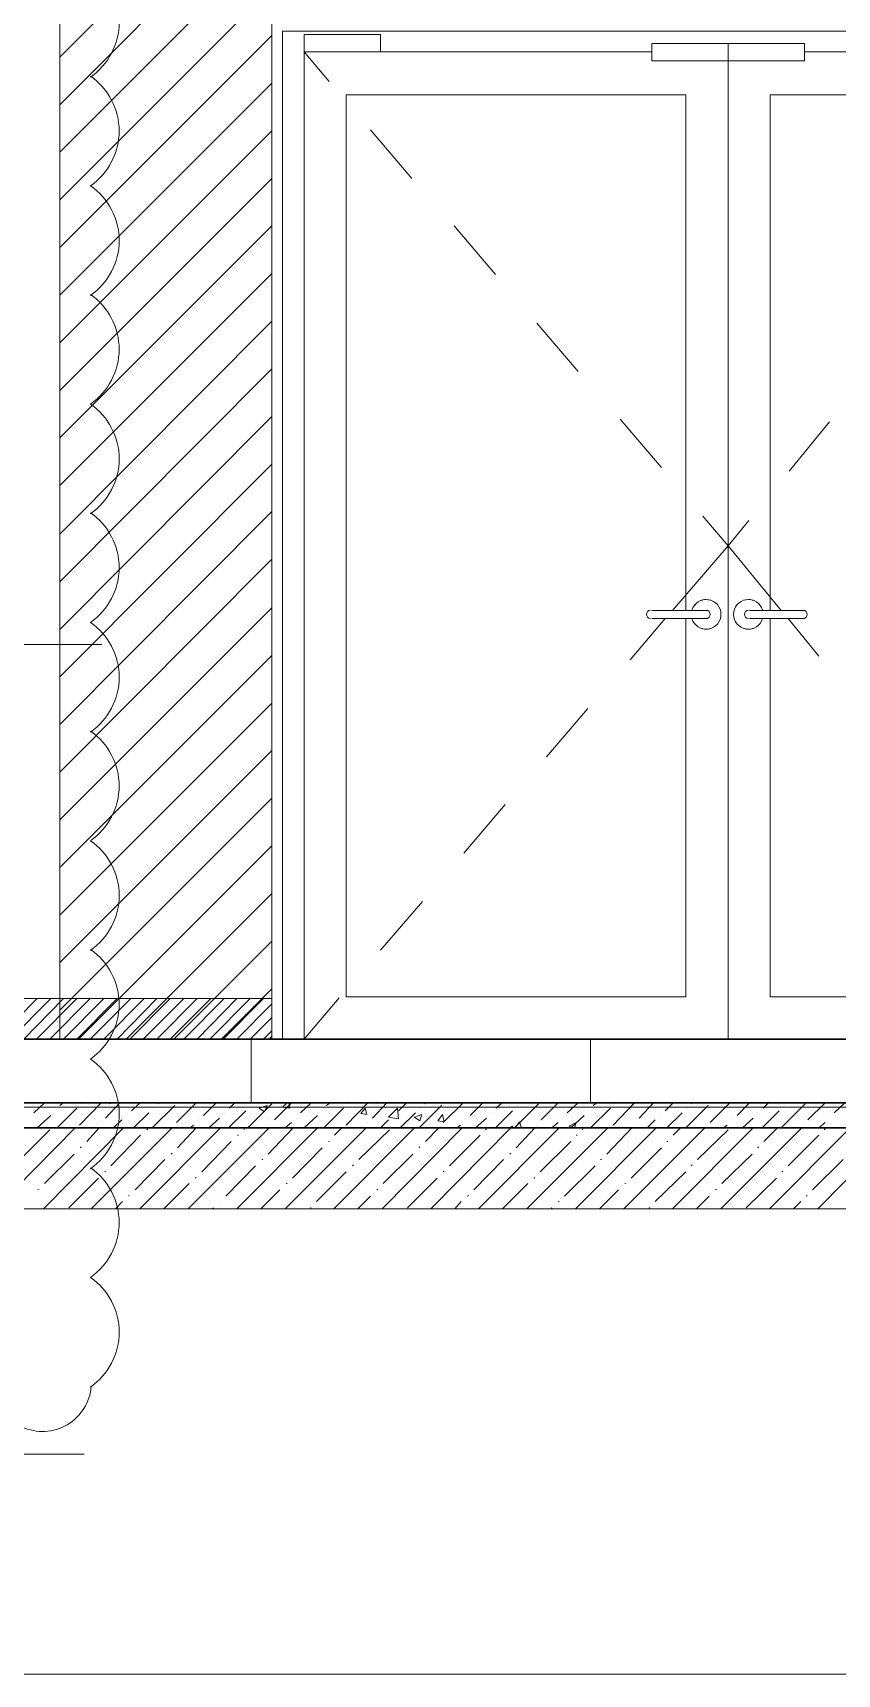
# Model space of a CAD drawing. Header units: millimetres. Extents: x -356862 to 418287, y 0 to 839748.
# Drawn here: x 382563 to 384501, y 758748 to 762703 of the extents above; entities that cross this region are included whole.
import ezdxf

# ---------------------------------------------------------------- set-up
doc = ezdxf.new("R2010")
doc.units = ezdxf.units.MM
doc.layers.add('PDF _Геометрия', color=7, linetype='Continuous', true_color=0xbababa)

msp = doc.modelspace()

# ---------------------------------------------------------------- linework, layer by layer
at = {"layer": 'PDF _Геометрия', "color": 7, "lineweight": 9}
for points in [[(382270.4309, 763489.1563), (382270.4309, 763655.8573), (386002.802, 763655.8573), (386002.802, 760278.5377), (382270.4309, 760278.5377), (382270.4309, 760443.0738)], [(382627.6474, 763655.8573), (382627.6474, 760278.5377)], [(383138.5752, 760278.5377), (383138.5752, 762733.5893), (385286.2041, 762733.5893), (385286.2041, 760278.5377)], [(383164.5546, 760278.5377), (383164.5546, 762707.6099), (385262.3897, 762707.6099), (385262.3897, 760278.5377)], [(383300.9464, 760378.1254), (383216.5134, 760278.5377), (383216.5134, 762657.8161), (383277.1319, 762586.3728)], [(383400.534, 762657.8161), (384054.3484, 762657.8161)], [(384422.3897, 762657.8161), (385026.4103, 762657.8161)], [(384136.6165, 761291.7336), (384136.6165, 760380.2903), (383318.266, 760380.2903), (383318.266, 762553.8986), (384136.6165, 762553.8986), (384136.6165, 761311.2181)], [(384340.1216, 761311.2181), (384340.1216, 762553.8986), (385108.6783, 762553.8986), (385108.6783, 760380.2903), (384340.1216, 760380.2903), (384340.1216, 761291.7336)], [(383376.7196, 762469.4656), (383476.3072, 762352.5584)], [(383578.0598, 762237.8161), (383677.6474, 762120.9089)], [(383777.235, 762004.0017), (383876.8227, 761887.0944)], [(383978.5752, 761772.3522), (384078.1629, 761655.445)], [(384483.0082, 761765.8573), (384385.5855, 761646.7852)], [(384288.1629, 761527.713), (384238.369, 761467.0944), (384104.1422, 761311.2181)], [(384177.7505, 761538.5377), (384238.369, 761467.0944), (384366.101, 761311.2181)], [(384086.8227, 761291.7336), (384002.3897, 761192.146)], [(384188.5752, 761311.2181), (384186.4103, 761311.2181), (384184.2453, 761311.2181), (384182.0804, 761311.2181), (384179.9154, 761311.2181), (384177.7505, 761311.2181), (384175.5855, 761311.2181), (384173.4206, 761311.2181), (384069.5031, 761311.2181), (384067.3381, 761311.2181), (384065.1732, 761311.2181), (384063.0082, 761311.2181), (384060.8433, 761311.2181), (384058.6783, 761311.2181), (384056.5134, 761311.2181), (384054.3484, 761311.2181), (384188.5752, 761311.2181), (384153.9361, 761311.2181)], [(384153.9361, 761291.7336), (384188.5752, 761291.7336), (384054.3484, 761291.7336), (384056.5134, 761291.7336), (384058.6783, 761291.7336), (384060.8433, 761291.7336), (384063.0082, 761291.7336), (384065.1732, 761291.7336), (384067.3381, 761291.7336), (384069.5031, 761291.7336), (384173.4206, 761291.7336), (384175.5855, 761291.7336), (384177.7505, 761291.7336), (384179.9154, 761291.7336), (384182.0804, 761291.7336), (384184.2453, 761291.7336), (384186.4103, 761291.7336), (384188.5752, 761291.7336)], [(384290.3278, 761311.2181), (384292.4928, 761311.2181), (384294.6577, 761311.2181), (384296.8227, 761311.2181), (384298.9876, 761311.2181), (384301.1526, 761311.2181), (384303.3175, 761311.2181), (384305.4824, 761311.2181), (384407.235, 761311.2181), (384409.4, 761311.2181), (384411.5649, 761311.2181), (384413.7299, 761311.2181), (384415.8948, 761311.2181), (384418.0598, 761311.2181), (384420.2247, 761311.2181), (384422.3897, 761311.2181), (384290.3278, 761311.2181), (384324.967, 761311.2181)], [(384324.967, 761291.7336), (384290.3278, 761291.7336), (384422.3897, 761291.7336), (384420.2247, 761291.7336), (384418.0598, 761291.7336), (384415.8948, 761291.7336), (384413.7299, 761291.7336), (384411.5649, 761291.7336), (384409.4, 761291.7336), (384407.235, 761291.7336), (384305.4824, 761291.7336), (384303.3175, 761291.7336), (384301.1526, 761291.7336), (384298.9876, 761291.7336), (384296.8227, 761291.7336), (384294.6577, 761291.7336), (384292.4928, 761291.7336), (384290.3278, 761291.7336)], [(384383.4206, 761291.7336), (384457.0288, 761200.8058)], [(383900.6371, 761075.2388), (383801.0495, 760958.3315)], [(383701.4618, 760843.5893), (383601.8742, 760726.6821)], [(383502.2866, 760609.7748), (383400.534, 760492.8676)], [(372963.3175, 760278.5377), (381553.833, 760278.5377), (382270.4309, 760278.5377), (386002.802, 760278.5377), (386513.7299, 760278.5377), (386002.802, 760278.5377), (386513.7299, 760278.5377), (386002.802, 760278.5377), (386258.266, 760278.5377), (386002.802, 760278.5377), (386496.4103, 760278.5377), (386002.802, 760278.5377), (386496.4103, 760278.5377), (386002.802, 760278.5377), (382627.6474, 760278.5377), (382270.4309, 760278.5377), (381553.833, 760278.5377), (380943.3175, 760278.5377), (380735.4824, 760278.5377), (375520.1216, 760278.5377)]]:
    msp.add_lwpolyline(points, dxfattribs=at)
at = {"layer": 'PDF _Геометрия', "color": 171, "lineweight": 20, "true_color": 0x7f7fff}
for points in [[(382627.6474, 762644.8264), (383636.5134, 763655.8573)], [(382627.6474, 762530.0841), (383751.2556, 763655.8573)], [(382627.6474, 762415.3419), (383868.1629, 763655.8573)], [(382627.6474, 762300.5996), (383982.9051, 763655.8573)], [(382627.6474, 762185.8573), (383138.5752, 762696.7852)], [(382627.6474, 762071.1151), (383138.5752, 762582.0429)], [(382627.6474, 761956.3728), (383138.5752, 762467.3006)], [(382627.6474, 761841.6305), (383138.5752, 762352.5584)], [(382627.6474, 761726.8882), (383138.5752, 762237.8161)], [(382627.6474, 761612.146), (383138.5752, 762123.0738)], [(382627.6474, 761495.2388), (383138.5752, 762008.3315)], [(382627.6474, 761380.4965), (383138.5752, 761893.5893)], [(382627.6474, 761265.7542), (383138.5752, 761778.847)], [(382627.6474, 761151.012), (383138.5752, 761664.1047)], [(382627.6474, 761036.2697), (383138.5752, 761549.3625)], [(382627.6474, 760921.5274), (383138.5752, 761434.6202)], [(382627.6474, 760806.7852), (383138.5752, 761317.713)], [(382627.6474, 760692.0429), (383138.5752, 761202.9707)], [(382627.6474, 760577.3006), (383138.5752, 761088.2285)], [(382627.6474, 760462.5584), (383138.5752, 760973.4862)], [(382627.6474, 760347.8161), (383138.5752, 760858.7439)], [(382673.1113, 760278.5377), (383138.5752, 760744.0017)], [(382787.8536, 760278.5377), (383138.5752, 760629.2594)], [(382902.5959, 760278.5377), (383138.5752, 760514.5171)], [(383017.3381, 760278.5377), (383138.5752, 760399.7748)], [(383132.0804, 760278.5377), (383138.5752, 760285.0326)]]:
    msp.add_lwpolyline(points, dxfattribs=at)
at = {"layer": 'PDF _Геометрия', "color": 1, "lineweight": 20}
for points in [[(382702.0277, 762596.5686, 0.520539955), (382702.0277, 762860.8006, 0.520539955), (382702.0277, 763124.9353)], [(382702.0277, 762070.4641, 0.520539955), (382702.0277, 762334.6961, 0.520539955), (382702.0277, 762598.8308)], [(382702.0277, 761544.3607, 0.520539955), (382702.0277, 761808.5927, 0.520539955), (382702.0277, 762072.7274)], [(382702.0277, 761018.2573, 0.520539955), (382702.0277, 761282.4893, 0.520539955), (382702.0277, 761546.6229)], [(382702.0277, 760492.1528, 0.520539955), (382702.0277, 760756.3848, 0.520539955), (382702.0277, 761020.5195)], [(382702.0277, 759966.0483, 0.520539955), (382702.0277, 760230.2803, 0.520539955), (382702.0277, 760494.415)], [(382702.0277, 759439.9449, 0.520539955), (382702.0277, 759704.1769, 0.520539955), (382702.0277, 759968.3116)]]:
    msp.add_lwpolyline(points, format="xyb", dxfattribs=at)
at = {"layer": 'PDF _Геометрия', "color": 7, "lineweight": 9}
for points in [[(383400.534, 762698.9501), (383216.5134, 762698.9501), (383216.5134, 762657.8161), (383400.534, 762657.8161)], [(384054.3484, 762677.3006), (384054.3484, 762636.1666), (384238.369, 762636.1666), (384238.369, 762677.3006)], [(384238.369, 762636.1666), (384422.3897, 762636.1666), (384422.3897, 762677.3006), (384238.369, 762677.3006)], [(384238.369, 762636.1666), (384238.369, 760278.5377)], [(387005.1732, 760278.5377), (386513.7299, 760278.5377), (386002.802, 760278.5377), (381911.0495, 760278.5377), (381655.5855, 760278.5377), (382116.7196, 760278.5377), (381365.4824, 760278.5377), (382116.7196, 760278.5377), (386002.802, 760278.5377), (386513.7299, 760278.5377), (386442.2866, 760278.5377), (387005.1732, 760278.5377), (386513.7299, 760278.5377), (386002.802, 760278.5377), (386513.7299, 760278.5377), (386496.4103, 760278.5377), (386513.7299, 760278.5377), (386496.4103, 760278.5377), (386513.7299, 760278.5377)]]:
    msp.add_lwpolyline(points, close=True, dxfattribs=at)
for points in [[(384151.4254, 761291.7197, 0.864698786), (384221.3798, 761301.9252, 0.864698786), (384151.4254, 761312.1306)], [(384321.6468, 761312.1306, 0.864698786), (384251.6924, 761301.9252, 0.864698786), (384321.6468, 761291.7197)]]:
    msp.add_lwpolyline(points, format="xyb", dxfattribs=at)
for points in [[(384185.6582, 761292.1829, 0.999999803), (384185.6582, 761311.6674, -0.999999803)], [(384287.414, 761311.6674, 0.999999608), (384287.414, 761292.1829, -0.999999608)]]:
    msp.add_lwpolyline(points, format="xyb", close=True, dxfattribs=at)
at = {"layer": 'PDF _Геометрия', "color": 7, "lineweight": 18}
for points in [[(382305.0701, 761062.2491), (382404.6577, 761228.9501), (382729.4, 761228.9501)], [(382147.0288, 759574.9295), (382235.7917, 759278.3315), (382686.101, 759278.3315)]]:
    msp.add_lwpolyline(points, dxfattribs=at)
at = {"layer": 'PDF _Геометрия', "color": 84, "lineweight": 20, "true_color": 0x269900}
msp.add_lwpolyline([(382333.2144, 760278.5377), (383138.5752, 760278.5377), (383138.5752, 760375.9604), (382333.2144, 760375.9604)], close=True, dxfattribs=at)
for points in [[(382476.101, 760278.5377), (382573.5237, 760375.9604)], [(382508.5752, 760278.5377), (382605.9979, 760375.9604)], [(382541.0495, 760278.5377), (382636.3072, 760375.9604)], [(382571.3587, 760278.5377), (382668.7814, 760375.9604)], [(382603.833, 760278.5377), (382701.2556, 760375.9604)], [(382636.3072, 760278.5377), (382733.7299, 760375.9604)], [(382668.7814, 760278.5377), (382766.2041, 760375.9604)], [(382701.2556, 760278.5377), (382798.6783, 760375.9604)], [(382733.7299, 760278.5377), (382831.1526, 760375.9604)], [(382766.2041, 760278.5377), (382861.4618, 760375.9604)], [(382796.5134, 760278.5377), (382893.9361, 760375.9604)], [(382828.9876, 760278.5377), (382926.4103, 760375.9604)], [(382861.4618, 760278.5377), (382958.8845, 760375.9604)], [(382893.9361, 760278.5377), (382991.3587, 760375.9604)], [(382926.4103, 760278.5377), (383023.833, 760375.9604)], [(382958.8845, 760278.5377), (383054.1422, 760375.9604)], [(382989.1938, 760278.5377), (383086.6165, 760375.9604)], [(383021.668, 760278.5377), (383119.0907, 760375.9604)], [(383054.1422, 760278.5377), (383138.5752, 760362.9707)], [(383086.6165, 760278.5377), (383138.5752, 760330.4965)], [(383119.0907, 760278.5377), (383138.5752, 760298.0223)]]:
    msp.add_lwpolyline(points, dxfattribs=at)
at = {"layer": 'PDF _Геометрия', "color": 251, "lineweight": 20, "true_color": 0x545454}
msp.add_lwpolyline([(381975.9979, 760306.6821), (381975.9979, 760280.7027), (381975.9979, 758747.9192), (382071.2556, 758747.9192), (386143.5237, 758747.9192)], dxfattribs=at)
at = {"layer": 'PDF _Геометрия', "color": 7, "lineweight": 30}
for points in [[(372502.1835, 760278.5377), (387005.1732, 760278.5377), (386310.2247, 760278.5377), (386310.2247, 760196.2697), (387005.1732, 760196.2697), (386258.266, 760196.2697), (386258.266, 759951.6305)], [(386002.802, 760124.8264), (382270.4309, 760124.8264), (382270.4309, 760064.2078), (386258.266, 760064.2078), (382270.4309, 760064.2078), (382270.4309, 759869.3625), (382270.4309, 760215.7542), (374496.101, 760215.7542), (374496.101, 759869.3625), (374496.101, 760064.2078), (372502.1835, 760064.2078), (372502.1835, 759869.3625)]]:
    msp.add_lwpolyline(points, dxfattribs=at)
at = {"layer": 'PDF _Геометрия', "color": 19, "lineweight": 5, "true_color": 0x442a22}
msp.add_lwpolyline([(386002.802, 760278.5377), (382270.4309, 760278.5377), (382270.4309, 760124.8264), (386002.802, 760124.8264)], close=True, dxfattribs=at)
for points in [[(383088.7814, 760124.8264), (383088.7814, 760278.5377)], [(383907.1319, 760124.8264), (383907.1319, 760278.5377)]]:
    msp.add_lwpolyline(points, dxfattribs=at)
at = {"layer": 'PDF _Геометрия', "color": 8, "lineweight": 9, "true_color": 0x808080}
msp.add_lwpolyline([(382270.4309, 760124.8264), (386002.802, 760124.8264), (386002.802, 760114.0017), (382270.4309, 760114.0017)], close=True, dxfattribs=at)
at = {"layer": 'PDF _Геометрия', "lineweight": 9}
for points in [[(382564.8639, 760101.012), (382590.8433, 760124.8264)], [(382616.8227, 760105.3419), (382616.8227, 760105.3419)], [(382621.1526, 760064.2078), (382668.7814, 760111.8367)], [(382627.6474, 760118.3315), (382636.3072, 760124.8264)], [(382642.802, 760118.3315), (382642.802, 760118.3315)], [(382670.9464, 760116.1666), (382670.9464, 760116.1666)], [(382675.2763, 760070.7027), (382727.235, 760124.8264)], [(382679.6062, 760122.6614), (382679.6062, 760122.6614)], [(382699.0907, 760118.3315), (382699.0907, 760118.3315)], [(382738.0598, 760088.0223), (382772.6989, 760124.8264)], [(382746.7196, 760124.8264), (382748.8845, 760122.6614), (382748.8845, 760124.8264)], [(382800.8433, 760105.3419), (382820.3278, 760124.8264)], [(382809.5031, 760109.6718), (382809.5031, 760109.6718)], [(382850.6371, 760064.2078), (382904.7608, 760118.3315)], [(382852.802, 760111.8367), (382852.802, 760111.8367)], [(382863.6268, 760122.6614), (382865.7917, 760124.8264)], [(382909.0907, 760077.1975), (382956.7196, 760124.8264)], [(382948.0598, 760103.1769), (382948.0598, 760103.1769)], [(382974.0391, 760094.5171), (383004.3484, 760124.8264)], [(383034.6577, 760064.2078), (383075.7917, 760105.3419)], [(383036.8227, 760111.8367), (383049.8123, 760124.8264)], [(383082.2866, 760066.3728), (383138.5752, 760122.6614)], [(383088.7814, 760118.3315), (383088.7814, 760118.3315)], [(383145.0701, 760083.6924), (383186.2041, 760124.8264)], [(383179.7093, 760124.8264), (383181.8742, 760111.8367), (383164.5546, 760114.0017), (383175.3794, 760124.8264)], [(383207.8536, 760101.012), (383233.833, 760124.8264)], [(383229.5031, 760103.1769), (383229.5031, 760103.1769)], [(383259.8123, 760105.3419), (383259.8123, 760105.3419)], [(383264.1422, 760064.2078), (383311.7711, 760111.8367)], [(383270.6371, 760118.3315), (383279.2969, 760124.8264)], [(383318.266, 760070.7027), (383370.2247, 760124.8264)], [(383322.5959, 760122.6614), (383322.5959, 760122.6614)], [(383361.5649, 760120.4965), (383361.5649, 760120.4965)], [(383381.0495, 760088.0223), (383415.6886, 760124.8264)], [(383385.3794, 760120.4965), (383385.3794, 760120.4965)], [(383391.8742, 760122.6614), (383391.8742, 760122.6614)], [(383443.833, 760105.3419), (383463.3175, 760124.8264)], [(383493.6268, 760064.2078), (383547.7505, 760118.3315)], [(383495.7917, 760111.8367), (383495.7917, 760111.8367)], [(383506.6165, 760122.6614), (383508.7814, 760124.8264)], [(383552.0804, 760077.1975), (383599.7093, 760124.8264)], [(383617.0288, 760094.5171), (383647.3381, 760124.8264)], [(383677.6474, 760064.2078), (383718.7814, 760105.3419)], [(383679.8123, 760111.8367), (383692.802, 760124.8264)], [(383725.2763, 760066.3728), (383781.5649, 760122.6614)], [(383731.7711, 760118.3315), (383731.7711, 760118.3315)], [(383788.0598, 760083.6924), (383829.1938, 760124.8264)], [(383850.8433, 760101.012), (383876.8227, 760124.8264)], [(383891.9773, 760107.5068), (383891.9773, 760107.5068)], [(383902.802, 760105.3419), (383902.802, 760105.3419)], [(383907.1319, 760064.2078), (383954.7608, 760111.8367)], [(383913.6268, 760118.3315), (383922.2866, 760124.8264)], [(383937.4412, 760107.5068), (383937.4412, 760107.5068)], [(383961.2556, 760070.7027), (384013.2144, 760124.8264)], [(383965.5855, 760122.6614), (383965.5855, 760122.6614)], [(383978.5752, 760107.5068), (383978.5752, 760107.5068)], [(384024.0391, 760088.0223), (384058.6783, 760124.8264)], [(384043.5237, 760116.1666), (384043.5237, 760116.1666)], [(384086.8227, 760105.3419), (384106.3072, 760124.8264)], [(384136.6165, 760064.2078), (384190.7402, 760118.3315)], [(384138.7814, 760111.8367), (384138.7814, 760111.8367)], [(384149.6062, 760122.6614), (384151.7711, 760124.8264)], [(384195.0701, 760077.1975), (384242.6989, 760124.8264)], [(384260.0185, 760094.5171), (384290.3278, 760124.8264)], [(384320.6371, 760064.2078), (384361.7711, 760105.3419)], [(384322.802, 760111.8367), (384335.7917, 760124.8264)], [(384368.266, 760066.3728), (384424.5546, 760122.6614)], [(384374.7608, 760118.3315), (384374.7608, 760118.3315)], [(384431.0495, 760083.6924), (384472.1835, 760124.8264)], [(384459.1938, 760124.8264), (384459.1938, 760124.8264)], [(384459.1938, 760124.8264), (384459.1938, 760124.8264)], [(384493.833, 760101.012), (384519.8123, 760124.8264)], [(382564.8639, 760098.847), (382564.8639, 760098.847)], [(382573.5237, 760064.2078), (382605.9979, 760094.5171)], [(382586.5134, 760085.8573), (382586.5134, 760085.8573)], [(382712.0804, 760064.2078), (382714.2453, 760066.3728)], [(382716.4103, 760072.8676), (382716.4103, 760072.8676)], [(382725.0701, 760079.3625), (382725.0701, 760079.3625)], [(382727.235, 760077.1975), (382727.235, 760077.1975)], [(382757.5443, 760064.2078), (382777.0288, 760083.6924)], [(382790.0185, 760094.5171), (382790.0185, 760094.5171)], [(382805.1732, 760064.2078), (382841.9773, 760101.012)], [(382863.6268, 760075.0326), (382863.6268, 760075.0326)], [(382867.9567, 760098.847), (382867.9567, 760098.847)], [(382898.266, 760066.3728), (382898.266, 760066.3728)], [(382941.5649, 760064.2078), (382950.2247, 760070.7027)], [(382961.0495, 760083.6924), (382961.0495, 760083.6924)], [(382961.0495, 760066.3728), (382961.0495, 760066.3728)], [(382987.0288, 760064.2078), (383013.0082, 760088.0223)], [(383002.1835, 760068.5377), (383002.1835, 760068.5377)], [(383023.833, 760101.012), (383023.833, 760101.012)], [(383064.967, 760079.3625), (383064.967, 760079.3625)], [(383082.2866, 760068.5377), (383082.2866, 760068.5377)], [(383086.6165, 760096.6821), (383086.6165, 760096.6821)], [(383097.4412, 760085.8573), (383097.4412, 760085.8573)], [(383129.9154, 760088.0223), (383129.9154, 760088.0223)], [(383134.2453, 760070.7027), (383134.2453, 760070.7027)], [(383171.0495, 760064.2078), (383186.2041, 760077.1975)], [(383197.0288, 760088.0223), (383197.0288, 760088.0223)], [(383216.5134, 760064.2078), (383248.9876, 760094.5171)], [(383225.1732, 760092.3522), (383225.1732, 760092.3522)], [(383229.5031, 760101.012), (383229.5031, 760101.012)], [(383233.833, 760094.5171), (383233.833, 760094.5171)], [(383355.0701, 760064.2078), (383357.235, 760066.3728)], [(383363.7299, 760085.8573), (383363.7299, 760085.8573)], [(383370.2247, 760077.1975), (383370.2247, 760077.1975)], [(383400.534, 760064.2078), (383420.0185, 760083.6924)], [(383433.0082, 760094.5171), (383433.0082, 760094.5171)], [(383448.1629, 760064.2078), (383484.967, 760101.012)], [(383502.2866, 760079.3625), (383502.2866, 760079.3625)], [(383541.2556, 760066.3728), (383541.2556, 760066.3728)], [(383584.5546, 760064.2078), (383593.2144, 760070.7027)], [(383604.0391, 760083.6924), (383604.0391, 760083.6924)], [(383625.6886, 760070.7027), (383625.6886, 760070.7027)], [(383630.0185, 760064.2078), (383655.9979, 760088.0223)], [(383640.8433, 760075.0326), (383640.8433, 760075.0326)], [(383651.668, 760064.2078), (383651.668, 760064.2078)], [(383666.8227, 760101.012), (383666.8227, 760101.012)], [(383712.2866, 760064.2078), (383718.7814, 760068.5377), (383718.7814, 760064.2078)], [(383716.6165, 760072.8676), (383716.6165, 760072.8676)], [(383757.7505, 760088.0223), (383757.7505, 760088.0223)], [(383777.235, 760070.7027), (383777.235, 760070.7027)], [(383779.4, 760068.5377), (383779.4, 760068.5377)], [(383785.8948, 760081.5274), (383785.8948, 760081.5274)], [(383814.0391, 760064.2078), (383829.1938, 760077.1975)], [(383816.2041, 760085.8573), (383816.2041, 760085.8573)], [(383840.0185, 760088.0223), (383840.0185, 760088.0223)], [(383863.833, 760064.2078), (383855.1732, 760068.5377), (383872.4928, 760077.1975), (383868.1629, 760064.2078)], [(383859.5031, 760064.2078), (383891.9773, 760094.5171)], [(383922.2866, 760064.2078), (383924.4515, 760064.2078)], [(383924.4515, 760064.2078), (383924.4515, 760064.2078)], [(383998.0598, 760064.2078), (384000.2247, 760066.3728)], [(384013.2144, 760077.1975), (384013.2144, 760077.1975)], [(384043.5237, 760064.2078), (384063.0082, 760083.6924)], [(384075.9979, 760094.5171), (384075.9979, 760094.5171)], [(384091.1526, 760064.2078), (384127.9567, 760101.012)], [(384184.2453, 760066.3728), (384184.2453, 760066.3728)], [(384227.5443, 760064.2078), (384236.2041, 760070.7027)], [(384247.0288, 760083.6924), (384247.0288, 760083.6924)], [(384273.0082, 760064.2078), (384298.9876, 760088.0223)], [(384288.1629, 760075.0326), (384288.1629, 760075.0326)], [(384309.8123, 760101.012), (384309.8123, 760101.012)], [(384402.9051, 760068.5377), (384402.9051, 760068.5377)], [(384420.2247, 760070.7027), (384420.2247, 760070.7027)], [(384422.3897, 760094.5171), (384422.3897, 760094.5171)], [(384457.0288, 760064.2078), (384472.1835, 760077.1975)], [(384483.0082, 760088.0223), (384483.0082, 760088.0223)]]:
    msp.add_lwpolyline(points, dxfattribs=at)
for points in [[(383127.7505, 760118.3315), (383121.2556, 760103.1769), (383108.266, 760111.8367)], [(383363.7299, 760111.8367), (383368.0598, 760096.6821), (383352.9051, 760098.847)], [(383443.833, 760085.8573), (383420.0185, 760090.1872), (383441.668, 760111.8367)], [(383500.1216, 760096.6821), (383495.7917, 760081.5274), (383482.802, 760090.1872)], [(383549.9154, 760096.6821), (383554.2453, 760079.3625), (383539.0907, 760081.5274)], [(383736.101, 760079.3625), (383740.4309, 760064.2078), (383725.2763, 760064.2078)]]:
    msp.add_lwpolyline(points, close=True, dxfattribs=at)
at = {"layer": 'PDF _Геометрия', "color": 8, "lineweight": 9, "true_color": 0x808080}
for points in [[(382471.7711, 759869.3625), (382664.4515, 760064.2078)], [(382588.6783, 759869.3625), (382781.3587, 760064.2078)], [(382692.5959, 760031.7336), (382722.9051, 760064.2078)], [(382703.4206, 759869.3625), (382898.266, 760064.2078)], [(382820.3278, 759869.3625), (383015.1732, 760064.2078)], [(382911.2556, 760016.579), (382956.7196, 760064.2078)], [(382937.235, 759869.3625), (383132.0804, 760064.2078)], [(383054.1422, 759869.3625), (383248.9876, 760064.2078)], [(383071.4618, 760059.8779), (383073.6268, 760064.2078)], [(383129.9154, 760001.4243), (383190.534, 760064.2078)], [(383171.0495, 759869.3625), (383365.8948, 760064.2078)], [(383287.9567, 759869.3625), (383482.802, 760064.2078)], [(383290.1216, 760046.8882), (383307.4412, 760064.2078)], [(383404.8639, 759869.3625), (383597.5443, 760064.2078)], [(383508.7814, 760031.7336), (383541.2556, 760064.2078)], [(383521.7711, 759869.3625), (383714.4515, 760064.2078)], [(383636.5134, 759869.3625), (383831.3587, 760064.2078)], [(383727.4412, 760016.579), (383772.9051, 760064.2078)], [(383753.4206, 759869.3625), (383948.266, 760064.2078)], [(383870.3278, 759869.3625), (384065.1732, 760064.2078)], [(383887.6474, 760059.8779), (383889.8123, 760064.2078)], [(383946.101, 760001.4243), (384006.7196, 760064.2078)], [(383987.235, 759869.3625), (384182.0804, 760064.2078)], [(384104.1422, 759869.3625), (384298.9876, 760064.2078)], [(384106.3072, 760046.8882), (384123.6268, 760064.2078)], [(384221.0495, 759869.3625), (384415.8948, 760064.2078)], [(384324.967, 760031.7336), (384357.4412, 760064.2078)], [(384337.9567, 759869.3625), (384532.802, 760064.2078)], [(384454.8639, 759869.3625), (384647.5443, 760064.2078)], [(382532.3897, 759988.4346), (382603.833, 760059.8779)], [(382751.0495, 759973.28), (382822.4928, 760046.8882)], [(382837.6474, 760059.8779), (382839.8123, 760062.0429)], [(382969.7093, 759958.1254), (383041.1526, 760031.7336)], [(383056.3072, 760046.8882), (383058.4721, 760046.8882)], [(383274.967, 760031.7336), (383277.1319, 760031.7336)], [(383348.5752, 759988.4346), (383422.1835, 760059.8779)], [(383567.235, 759973.28), (383640.8433, 760046.8882)], [(383653.833, 760059.8779), (383655.9979, 760062.0429)], [(383785.8948, 759958.1254), (383859.5031, 760031.7336)], [(383872.4928, 760046.8882), (383874.6577, 760046.8882)], [(384091.1526, 760031.7336), (384093.3175, 760031.7336)], [(384164.7608, 759988.4346), (384238.369, 760059.8779)], [(384383.4206, 759973.28), (384457.0288, 760046.8882)], [(384470.0185, 760059.8779), (384472.1835, 760062.0429)], [(382590.8433, 759929.981), (382662.2866, 760001.4243)], [(382677.4412, 760016.579), (382679.6062, 760018.7439)], [(382809.5031, 759914.8264), (382880.9464, 759988.4346)], [(382896.101, 760001.4243), (382898.266, 760003.5893)], [(383114.7608, 759988.4346), (383116.9257, 759988.4346)], [(383188.369, 759942.9707), (383259.8123, 760016.579)], [(383407.0288, 759929.981), (383478.4721, 760001.4243)], [(383493.6268, 760016.579), (383495.7917, 760018.7439)], [(383625.6886, 759914.8264), (383697.1319, 759988.4346)], [(383712.2866, 760001.4243), (383714.4515, 760003.5893)], [(383930.9464, 759988.4346), (383933.1113, 759988.4346)], [(384004.5546, 759942.9707), (384078.1629, 760016.579)], [(384223.2144, 759929.981), (384296.8227, 760001.4243)], [(384309.8123, 760016.579), (384311.9773, 760018.7439)], [(384441.8742, 759914.8264), (384515.4824, 759988.4346)], [(382735.8948, 759958.1254), (382738.0598, 759960.2903)], [(382954.5546, 759942.9707), (382956.7196, 759945.1357)], [(383028.1629, 759899.6718), (383099.6062, 759973.28)], [(383246.8227, 759886.6821), (383318.266, 759958.1254)], [(383333.4206, 759973.28), (383335.5855, 759975.445)], [(383552.0804, 759958.1254), (383554.2453, 759960.2903)], [(383770.7402, 759942.9707), (383772.9051, 759945.1357)], [(383844.3484, 759899.6718), (383917.9567, 759973.28)], [(384063.0082, 759886.6821), (384136.6165, 759958.1254)], [(384149.6062, 759973.28), (384151.7711, 759975.445)], [(384368.266, 759958.1254), (384370.4309, 759960.2903)], [(382575.6886, 759914.8264), (382575.6886, 759916.9913)], [(382649.2969, 759871.5274), (382720.7402, 759942.9707)], [(382878.7814, 759869.3625), (382939.4, 759929.981)], [(383112.5959, 759869.3625), (383158.0598, 759914.8264)], [(383173.2144, 759929.981), (383175.3794, 759929.981)], [(383391.8742, 759914.8264), (383394.0391, 759916.9913)], [(383465.4824, 759871.5274), (383536.9257, 759942.9707)], [(383694.967, 759869.3625), (383755.5855, 759929.981)], [(383928.7814, 759869.3625), (383974.2453, 759914.8264)], [(383989.4, 759929.981), (383991.5649, 759929.981)], [(384208.0598, 759914.8264), (384210.2247, 759916.9913)], [(384281.668, 759871.5274), (384355.2763, 759942.9707)], [(382761.8742, 759869.3625), (382779.1938, 759886.6821)], [(382794.3484, 759899.6718), (382794.3484, 759901.8367)], [(382995.6886, 759869.3625), (382997.8536, 759871.5274)], [(383013.0082, 759886.6821), (383013.0082, 759886.6821)], [(383231.668, 759871.5274), (383233.833, 759871.5274)], [(383346.4103, 759869.3625), (383376.7196, 759899.6718)], [(383580.2247, 759869.3625), (383595.3794, 759886.6821)], [(383610.534, 759899.6718), (383612.6989, 759901.8367)], [(383811.8742, 759869.3625), (383814.0391, 759871.5274)], [(383829.1938, 759886.6821), (383831.3587, 759886.6821)], [(384047.8536, 759871.5274), (384050.0185, 759871.5274)], [(384162.5959, 759869.3625), (384192.9051, 759899.6718)], [(384396.4103, 759869.3625), (384413.7299, 759886.6821)], [(384426.7196, 759899.6718), (384428.8845, 759901.8367)]]:
    msp.add_lwpolyline(points, dxfattribs=at)
at = {"layer": 'PDF _Геометрия', "color": 7, "lineweight": 5}
msp.add_lwpolyline([(387093.9361, 759869.3625), (387005.1732, 759869.3625), (379546.9257, 759869.3625), (379510.1216, 760016.579), (379436.5134, 759719.981), (379399.7093, 759869.3625), (371939.2969, 759869.3625), (371850.534, 759869.3625)], dxfattribs=at)
at = {"layer": 'PDF _Геометрия', "color": 7, "lineweight": 9}
for centre, radius, start, end in [((384185.66, 761301.922), 35.7253, 119.9982054, 126.4465379), ((384185.6579, 761301.926), 35.7208, 105.001713, 111.4618367), ((384185.6582, 761301.9258), 35.721, 90.000073, 96.4546441), ((384185.6589, 761301.9284), 35.7183, 74.9979534, 81.4255297), ((384287.4133, 761301.9284), 35.7183, 98.5744704, 105.0020464), ((384287.414, 761301.9258), 35.721, 83.5453559, 89.999927), ((384287.4143, 761301.926), 35.7208, 68.5381632, 74.998287), ((384287.4122, 761301.922), 35.7253, 53.5534622, 60.0017946), ((384051.4259, 761301.9252), 9.7423, 90.0000225, 269.9999776), ((384185.6581, 761301.9251), 35.7216, 149.1777728, 156.3847961), ((384185.6565, 761301.9266), 35.7194, 134.9997827, 141.4216935), ((384287.4157, 761301.9266), 35.7194, 38.5783066, 45.0002172), ((384287.4151, 761301.9256), 35.7205, 23.6151311, 29.9983675), ((384419.4825, 761301.9252), 9.7423, 270, 89.9999776), ((384185.6581, 761301.9252), 35.7216, 203.615204, 210.8222272), ((384185.6565, 761301.9237), 35.7194, 218.5783066, 225.0002172), ((384185.66, 761301.9283), 35.7253, 233.5534622, 240.0017946), ((384185.6579, 761301.9244), 35.7208, 248.5381634, 254.9982868), ((384185.6582, 761301.9245), 35.721, 263.5453558, 269.999927), ((384185.6589, 761301.9219), 35.7183, 278.5744702, 285.0020466), ((384287.4133, 761301.9219), 35.7183, 254.9979535, 261.4255296), ((384287.414, 761301.9245), 35.721, 270.000073, 276.454644), ((384287.4143, 761301.9244), 35.7208, 285.0017131, 291.4618366), ((384287.4122, 761301.9283), 35.7253, 299.9982055, 306.4465378), ((384287.4157, 761301.9237), 35.7194, 314.9997829, 321.4216933), ((384287.4151, 761301.9247), 35.7205, 330.0016323, 336.3848689)]:
    msp.add_arc(centre, radius, start, end, dxfattribs=at)
at = {"layer": 'PDF _Геометрия', "color": 1, "lineweight": 20}
msp.add_arc((382585.6963, 759450.8193), 117.9897, 245.5169606, 355.5175587, dxfattribs=at)

doc.saveas('drawing.dxf')
